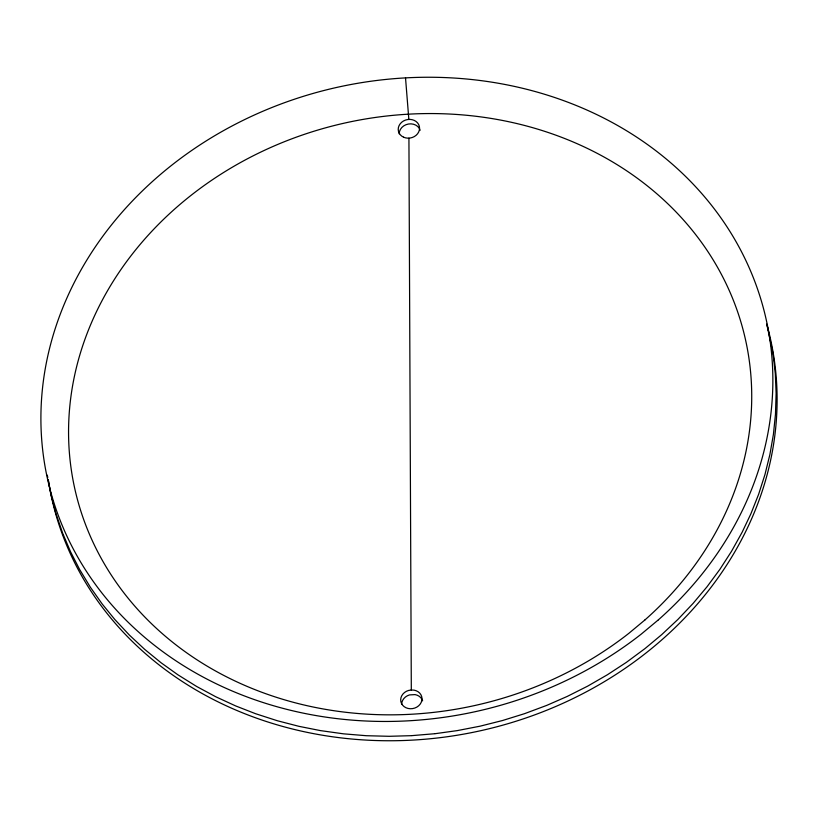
<?xml version="1.0" encoding="UTF-8"?>
<svg xmlns="http://www.w3.org/2000/svg" width="818" height="818" viewBox="0 0 818 818"><rect width="100%" height="100%" fill="white"/><g stroke="black" fill="none" stroke-linecap="round" stroke-linejoin="round"><path stroke-width="1.23" d="M408.847 119.408L405.524 77.884M411.311 690.014L408.55 690.453A10.726 9.325 -12.4 0 0 402.63 705.218A10.726 9.325 -12.4 0 0 420.104 704.247A10.726 9.325 -12.4 0 0 414.072 690.147L411.311 690.014L408.928 138.16M435.156 733.685L457.354 730.597L480.054 726.18L502.477 720.535L524.522 713.674L546.761 705.382L567.201 696.445L587.641 686.149L607.385 674.768L626.363 662.365L645.003 648.572L661.66 634.676L677.856 619.492L692.999 603.51L707.028 586.772L719.881 569.348L731.507 551.322L742.161 532.191L750.924 513.714L758.634 494.276L764.963 474.532L769.891 454.542L773.409 434.399L775.484 414.174L776.118 393.346L775.321 373.806L773.071 353.816L766.763 324.061M434.818 733.715L411.843 735.638M411.495 735.668L389.204 736.302L366.3 735.709L343.57 733.838L320.441 730.607L298.989 726.343L277.312 720.73L255.543 713.695L235.625 705.914L215.768 696.762L196.678 686.496L177.905 674.799L161.105 662.784L144.755 649.431L129.459 635.146L114.857 619.533L102.23 604.032L90.42 587.314L79.571 569.389L70.614 551.905L62.71 533.356L56.002 513.755L51.033 494.91L48.211 479.951M47.311 475.166L47.761 477.559M767.192 325.758A368.069 319.715 -12.4 0 1 477.467 731.404A368.069 319.715 -12.4 0 1 48.282 479.624M399.194 133.825A10.736 9.325 -12.4 0 1 408.438 124.019A10.736 9.325 -12.4 0 1 420.166 130.246M401.658 704.4A10.726 9.325 -12.4 0 1 409.521 694.911L415.053 694.605A10.726 9.325 -12.4 0 1 422.62 700.811M644.891 619.983L628.848 633.337A343.529 298.406 -12.4 0 1 74.847 488.98A343.529 298.406 -12.4 0 1 514.491 122.997A343.529 298.406 -12.4 0 1 644.891 619.983M658.398 619.829L641.21 634.144A368.069 319.715 -12.4 0 1 47.638 479.481A368.069 319.715 -12.4 0 1 518.684 87.362A368.069 319.715 -12.4 0 1 658.398 619.829M403.591 137.199A10.736 9.325 -12.4 0 0 419.562 128.191A10.736 9.325 -12.4 0 0 403.519 120.962A10.736 9.325 -12.4 0 0 403.591 137.199"/></g></svg>
